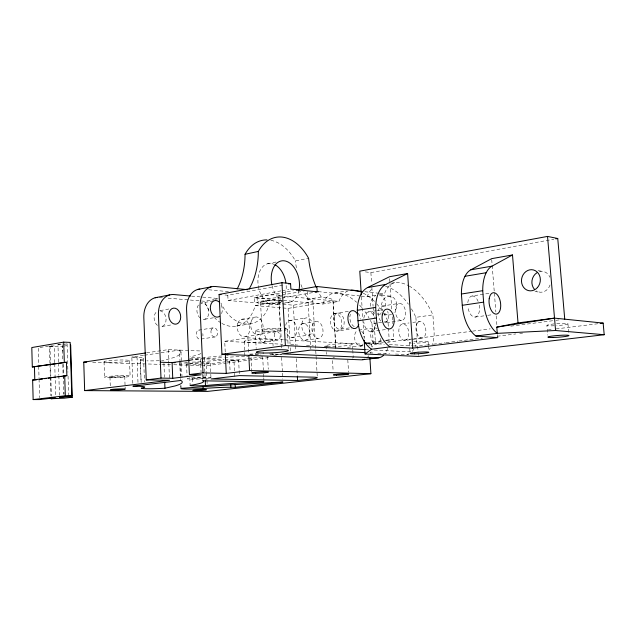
<?xml version="1.0" encoding="UTF-8"?>
<svg xmlns="http://www.w3.org/2000/svg" width="636" height="636" viewBox="0 0 636 636"><rect width="100%" height="100%" fill="white"/><g stroke="black" fill="none" stroke-linecap="round" stroke-linejoin="round"><path stroke-width="0.48" stroke-dasharray="3.18 2.39" d="M335.832 348.878L333.01 300.319A49.966 6.463 -3.1 0 0 321.236 297.02L307.482 299.373M379.644 294.667L384.438 293.872L385.36 291.542A29.844 17.49 81.2 0 1 400.744 282.94L401.801 283.06A68.593 40.307 82.5 0 1 408.312 285.58M361.304 296.114L367.179 296.726L368.117 294.42A29.471 17.601 81.2 0 1 372.935 287.981M281.001 298.173L254.591 302.8L254.328 297.712L322.794 304.056L338.94 301.392L339.894 299.127A28.874 17.768 81.3 0 1 348.154 290.851M322.794 304.056L323.764 301.822A28.525 17.848 81.3 0 1 339.521 293.419L340.594 293.522A65.548 41.117 82.7 0 1 356.645 302.275M141.168 382.149L140.31 359.698L141.701 359.396A25.559 2.234 -2.4 0 0 137.813 357.281L131.835 357.066L132.892 385.249M267.518 263.773L276.04 262.032M270.841 240.297A47.819 31.776 79.5 0 1 295.406 260.903L308.587 258.24M367.314 343.281L371.233 343.512L384.367 341.031M385.305 340.848L393.748 339.25L393.088 329.48M224.905 294.985L227.807 295.255L284.785 284.697M168.119 298.149L204.506 301.257L214.205 299.476M215.175 299.294L218.084 298.761M160.224 310.575L168.977 308.977M213.465 300.836L200.984 303.118A8.3 5.899 80 0 1 208.839 311.648A8.3 5.899 80 0 1 201.707 319.026M365.334 271.874L370.891 272.598L553.861 239.208M227.807 295.255L228.062 300.462L281.223 290.843M282.185 290.668L288.951 289.444M254.328 297.712L293.419 290.7M281.676 347.932L278.83 295.573L300.764 291.678M281.979 297.998L313.27 292.512M221.821 323.382A39.671 27.428 79.1 0 0 255.211 305.59L269.696 303.086L293.347 305.193L305.988 303.062A19.994 2.6 -3.2 0 0 308.007 299.278A62.05 38.565 79.1 0 1 303.809 291.415M334.997 292.942L346.334 290.994M391.53 283.211L396.3 282.392M276.962 304.398L290.278 302.124M161.989 326.475L171.744 324.829M204.8 319.248L213.458 317.785M54.712 362.727L54.235 345.984L49.974 345.809L38.224 347.789L38.693 365.382M58.472 362.051L57.963 344.466L62.662 343.671M49.958 363.45L49.497 346.779L54.235 345.984M57.963 344.466L62.225 344.648L67.082 343.83L68.871 344.418M255.211 305.59L288.1 308.404L332.93 300.947M63.552 346.183L68.887 345.3M367.179 296.726L375.812 295.295M241.449 319.32L254.877 317.125M198.567 330.156L213.187 327.81M236.759 326.03L251.331 323.716M289.245 320.56L305.55 318.008M334.115 313.532L349.458 311.227M382.093 306.067L399.297 303.372M368.443 311.926L376.146 310.742M377.116 310.591L382.896 309.7M467.81 302.641A10.661 5.748 81.2 0 1 472.103 295.971L489.497 293.291M215.334 336.889L200.69 339.123A4.619 3.307 81.2 0 1 196.341 335.061A4.619 3.307 81.2 0 1 199.426 330.052M302.307 323.7L315.607 321.673M261.674 333.94L276.223 331.761M245.528 336.69L258.979 334.679M146.638 352.821L168.254 349.625L201.445 351.008M225.231 351.978L224.723 341.27L247.929 337.835L283.37 339.799M143.513 355.357L131.835 357.066L137.034 357.241L138.091 385.313M144.491 355.214L179.527 350.094L180.028 361.852M370.311 320.305A65.548 41.117 82.7 0 1 371.996 323.7L377.641 322.881M378.579 322.746L383.277 322.07M384.216 321.935L387.976 321.387L388.358 327.166M411.428 308.842A67.742 40.561 82.5 0 1 415.88 317.348L432.909 314.876L434.046 330.776A22.793 13.094 81.8 0 1 432.353 344.203M340.801 329.146L349.347 327.914M401.737 320.433A8.618 5.048 81.2 0 1 395.528 308.206A8.618 5.048 81.2 0 1 404.202 307.077A8.618 5.048 81.2 0 1 401.737 320.433L384.494 322.921A8.514 5.08 81.2 0 0 387.698 311.322M291.67 337.549L309.478 335.005M336.651 331.11A8.952 5.621 81.3 0 0 340.713 318.119A8.952 5.621 81.3 0 0 330.871 317.459A8.952 5.621 81.3 0 0 336.651 331.11L351.724 328.955M262.891 342.518A4.373 2.949 81.7 0 0 265.125 336.142A4.373 2.949 81.7 0 0 259.965 335.872A4.373 2.949 81.7 0 0 262.891 342.518L278.218 340.34M402.334 323.907L409.004 322.961M412.812 322.42L419.474 321.474M358.791 330.124L375.192 327.802M304.684 340.316A8.459 5.486 81.6 0 0 308.722 327.985A8.459 5.486 81.6 0 0 299.119 327.445A8.459 5.486 81.6 0 0 304.684 340.316L318.016 338.455A8.546 5.47 81.6 0 0 322.015 326.014A8.546 5.47 81.6 0 0 312.435 325.449A8.546 5.47 81.6 0 0 318.016 338.455M371.225 331.539L385.718 329.528M475.195 317.07L486.802 315.448M487.772 315.313L492.614 314.645M189.687 360.191L200.435 358.728L201.04 371.973M367.306 342.725L381.998 340.793M385.909 340.284L393.748 339.25M262.064 356.899L233.969 360.58L229.572 360.429L230.129 371.925M273.695 355.373L281.446 354.355L268.193 353.799M225.939 361.725L210.325 363.776L179.932 362.838M226.917 361.598L238.627 360.063L239.351 374.636M173.708 364.746L206.326 365.7L225.939 363.148M226.917 363.021L269.092 357.543M347.55 347.351L363.172 345.324M383.357 342.725L375.51 343.742L373.841 318.056M387.276 342.216L412.772 338.909M413.75 338.781L471.602 331.269M472.58 331.141L490.229 328.844M510.819 326.173L554.942 320.441M555.92 320.313L560.825 319.677M360.151 346.159L362.989 345.793M368.673 345.054L376.25 344.076M404.703 340.427A8.363 4.897 81.9 0 0 407.597 327.786A8.363 4.897 81.9 0 0 399.098 328.16A8.363 4.897 81.9 0 0 404.703 340.427L421.875 338.209M413.742 345.92L417.661 346.143L425.516 345.165M426.494 345.038L432.385 344.307M433.362 344.187L445.144 342.725M446.122 342.605L457.904 341.142M458.882 341.015L482.438 338.09M497.153 336.261L515.804 333.94M519.723 333.455L522.673 333.089M548.184 329.917L551.126 329.551M556.039 328.939L599.215 323.573M407.08 354.411L408.988 354.18M202.224 357.671A14.199 1.24 -2.7 0 0 204.204 357.575L206.255 357.36A81.599 6.654 -2.9 0 1 223.848 355.786M201.938 361.701L204.395 361.455A23.373 1.908 -2.8 0 1 223.983 360.429M189.973 360.095L200.722 359.221M201.691 359.141L206.541 358.76A169.86 12.625 -3 0 1 223.872 357.512M49.497 346.779L62.662 346.326L62.805 351.223M92.649 362.385L160.852 364.372M161.846 364.404L172.714 364.722M189.679 358.346L223.944 359.547M224.921 359.586L238.627 360.063M369.921 352.853L372.879 352.988M377.8 353.219L389.606 353.775M395.513 354.053L405.355 354.522A22.514 13.181 81.9 0 0 408.741 353.918M365.326 349.585L369.27 349.784M374.207 350.038L410.721 351.867M224.723 341.27L282.837 344.251M290.708 344.656L297.592 345.014M306.449 345.467L313.333 345.817M284.356 339.855L363.124 344.235M367.155 343.273L384.335 344.243M389.232 344.521L412.764 345.865M159.27 297.386L163.198 297.728M191.531 296.13L218.076 298.491M228.062 300.462L254.591 302.8M380.408 314.256L377.609 314.009A9.556 7.616 -84.3 0 0 381.362 312.848M384.072 314.574L388.715 314.979M278.83 295.573L338.94 301.392M208.759 289.762L228.411 291.646M318.215 291.614L360.326 296.01M390.329 296.193L379.271 295.001A9.556 7.616 -84.3 0 1 384.764 308.547M364.857 291.733L378.563 293.228M379.541 293.339L384.438 293.872M534.948 291.534L539.662 292.155M538.056 270.642L542.754 271.389M359.579 305.113L362.393 308.277M376.703 303.857L378.372 305.765A66.343 40.927 82.6 0 1 382.546 311.513M556.723 323.668A10.542 0.978 -4.4 0 1 567.94 323.804L568.791 333.606M554.115 323.915A10.542 0.978 -4.4 0 0 546.912 325.394L547.731 335.148M491.723 259.639L492.113 264.576M492.192 265.562L494.299 292.218M494.379 293.204L495.857 311.966M496.167 315.909L496.947 325.783M497.646 334.671L497.805 336.643M428.123 341.627L428.33 344.545M428.394 345.515L428.743 350.388M415.88 317.348L416.978 333.057A22.514 13.181 81.9 0 1 415.228 346.334M417.661 346.143L418.059 351.764M418.122 352.702L418.321 355.508M409.377 342.804L410.045 352.519M389.685 278.679L389.948 282.591M390.011 283.569L391.712 308.969M392.237 316.784L392.698 323.621M388.429 328.128L389.001 336.794A22.061 13.316 81.9 0 1 388.699 344.14M370.891 272.598L371.591 283.465M371.853 287.416L373.07 306.194M373.133 307.18L373.777 317.062M371.996 323.7L372.982 338.932A21.799 13.388 82 0 1 372.513 347.057M371.233 343.512L371.48 347.312M361.415 296.789L362.798 318.469M362.862 319.455L363.991 337.199M352.431 344.426A13.292 1.208 -3.3 0 1 331.372 346.485A13.292 1.208 -3.3 0 1 333.908 344.259A13.292 1.208 -3.3 0 1 352.431 344.426L352.726 349.148M352.781 350.086L353.258 357.639A13.316 1.057 -3.3 0 1 350.762 358.291M347.789 359.817L348.56 372.211M333.01 300.319L335.919 348.441M332.501 360.572L333.137 371.066M326.014 345.714L326.355 351.382M326.411 352.328L326.522 354.22M312.84 300.582L317.324 377.665M307.498 291.471L310.821 349.092M293.347 305.193L295.565 344.823M295.621 345.809L295.899 350.762M296.336 358.688L297.282 375.534M288.1 308.404L290.064 343.901M290.286 347.844L290.612 353.759M287.234 329.194L288.291 348.536M278.942 301.385L280.476 329.583M281.605 357.329L282.408 372.179M282.464 373.173L282.789 379.112M272.772 340.061A14.334 1.415 -3 0 1 250.799 342.327A14.334 1.415 -3 0 1 251.84 339.823A14.334 1.415 -3 0 1 272.772 340.061L273.075 345.769M267.589 356.565L268.257 369.214M260.545 302.482L262.016 330.664M262.66 356.486L263.376 370.104M263.574 374L263.725 376.917M263.781 377.887L263.932 380.813M257.063 297.298L257.341 302.569M255.275 330.839L256.173 348.441M251.029 357.384L251.769 371.973M247.929 337.835L248.732 353.703M244.152 341.453L244.868 355.731M234.74 376.409L233.969 360.58L228.793 360.413A23.373 1.908 -2.8 0 0 225.653 360.413M210.293 363.132L211.025 378.969M206.326 365.7L206.597 371.631M206.644 372.617L206.954 379.541M207.002 380.527L207.137 383.492M205.945 377.856L206.032 379.835M204.204 357.575L205.213 379.756M203.154 374.819L203.472 381.687M202.487 374.087L202.789 380.813M192.207 378.539L192.422 383.492M189.774 377.546L190.116 385.36M186.555 364.301L187.095 376.854M180.934 351.947L182.127 379.867M180.067 362.83L180.648 377.609M180.743 378.507L180.823 380.471M180.982 385.432L181.109 388.365M179.734 362.226L180.314 375.884M180.735 385.639L180.815 387.586M168.254 349.625L168.786 362.48M168.826 363.474L169.478 379.302M163.937 363.434L164.501 377.315M143.585 358.314L144.499 382.021M140.23 359.968L141.089 382.363M129.537 360.588L130.11 376.091M124.728 376.361L125.085 386.147M125.117 387.125L125.189 389.081M109.964 377.084L110.274 385.901M104.042 361.836L104.574 377.355M67.082 343.83L67.933 372.203M68.052 376.115L68.609 394.702M63.179 363.943L63.497 374.707M63.528 375.685L63.616 378.619M64.021 392.317L64.077 394.272M62.225 344.648L62.694 360.525M62.813 364.492L63.099 374.413M63.131 375.407L63.687 394.256M58.504 363.029L58.838 374.755M58.87 375.733L59.434 395.274M54.736 363.713L55.666 396.212M49.974 345.809L50.832 376.44M50.864 377.426L51.389 396.204M49.99 364.428L50.316 376.194M50.347 377.172L50.864 395.799M38.717 366.352L39.035 378.078M39.058 379.056L39.551 397.627M269.696 303.086A40.148 27.372 79.1 0 1 247.404 324.114A40.148 27.372 79.1 0 1 220.891 302.982M220.962 322.873A39.671 27.428 79.1 0 1 214.634 317.777M208.95 310.432A39.671 27.428 79.1 0 1 204.506 301.257M202.789 333.638A4.619 3.307 81.2 0 1 202.892 336.007M282.44 300.327A20.877 13.865 79.4 0 1 258.741 288.14A20.877 13.865 79.4 0 1 273.909 264.274M286.176 285.596A20.877 13.865 79.4 0 1 283.807 298.141M179.527 350.094A224.246 19.939 -1.7 0 1 173.604 357.599L163.818 360.461A19.263 1.67 -2.5 0 1 161.568 360.596M224.802 357.448A169.86 12.625 -3 0 1 245.44 356.16M270.109 354.864A169.86 12.625 -3 0 1 281.446 354.355M200.976 361.757A18.261 1.534 -2.7 0 1 190.379 362.146M187.795 362.146A18.261 1.534 -2.7 0 1 185.474 362.099M226.511 355.58A81.599 6.654 -2.9 0 1 228.3 355.452M249.511 354.141A81.599 6.654 -2.9 0 1 256.03 353.831M200.912 353.505A97.912 8.848 -2.3 0 1 190.116 356.78M200.261 357.742A14.199 1.24 -2.7 0 1 189.933 357.488M159.302 360.699A19.263 1.67 -2.5 0 1 146.773 360.843M142.885 360.612A19.263 1.67 -2.5 0 1 140.31 359.698M298.936 290.429A21.099 13.825 79.4 0 1 284.833 302.156M282.98 301.456A21.099 13.825 79.4 0 1 272.041 285.556M302.132 287.583A62.05 38.565 79.1 0 1 300.9 284.427M296.392 267.772A62.05 38.565 79.1 0 1 295.406 260.903M321.236 297.02A62.654 38.414 79.1 0 1 318.111 291.312M324.153 346.374A50.236 4.428 -3.1 0 1 327.524 346.588M189.79 363.45A11.885 0.97 -2.7 0 1 207.67 362.663A11.885 0.97 -2.7 0 1 204.53 364.245M201.715 364.476A11.885 0.97 -2.7 0 1 190.267 364.794M188.32 364.69A11.885 0.97 -2.7 0 1 187.962 363.744M221.296 305.097A8.395 5.891 80 0 1 220.827 315.019M157.418 325.401A8.006 5.907 80 0 1 154.127 318.302A8.006 5.907 80 0 1 156.861 311.616M159.811 310.773A8.006 5.907 80 0 1 166.076 319.113A8.006 5.907 80 0 1 160.455 326.65M200.221 318.103A8.3 5.899 80 0 1 198.392 305.026M255.267 354.594A8.292 0.716 -3 0 1 260.911 354.236M271.914 353.783A14.358 1.24 -3 0 1 271.318 355.055M248.04 356.367A14.358 1.24 -3 0 1 246.649 356.263M249.996 354.538A14.358 1.24 -3 0 1 259.655 353.751M332.97 357.782A13.316 1.057 -3.3 0 1 334.512 357.631M210.588 377.84A11.909 0.819 -2.8 0 1 191.523 379.183A11.909 0.819 -2.8 0 1 193.924 377.697A11.909 0.819 -2.8 0 1 210.961 377.609M380.67 338.336A8.196 4.945 81.9 0 1 374.485 343.472A8.196 4.945 81.9 0 1 370.947 332.191A8.196 4.945 81.9 0 1 377.76 329.074M362.592 345.221A8.093 4.969 82 0 1 354.896 339.902L354.594 337.803A8.093 4.969 82 0 1 355.715 332.191L356.685 330.982A8.093 4.969 82 0 1 357.853 330.259M361.709 331.324A8.093 4.969 82 0 1 364.643 338.416M387.721 348.305A22.061 13.316 81.9 0 1 384.987 353.719M371.098 351.819A21.799 13.388 82 0 1 370.446 353.226M368.904 355.683A21.799 13.388 82 0 1 367.552 357.186M365.048 311.743A65.548 41.117 82.7 0 1 368.96 317.849M363.228 293.172A66.343 40.927 82.6 0 1 374.405 301.361M383.524 313.063A66.343 40.927 82.6 0 1 387.976 321.387M354.252 326.626A8.34 5.128 81.3 0 1 350.317 314.216M358.394 313.206A8.34 5.128 81.3 0 1 360.27 319.145M285.739 330.823A8.65 5.676 81.4 0 1 291.685 320.576A8.65 5.676 81.4 0 1 296.137 334.186A8.65 5.676 81.4 0 1 286.431 332.938M413.885 349.1A22.514 13.181 81.9 0 1 412.231 351.366M430.246 348.21A22.793 13.094 81.8 0 1 428.942 349.776M385.495 286.2A67.742 40.561 82.5 0 1 403.494 298.093L406.285 301.369A67.742 40.561 82.5 0 1 408.423 304.223M409.115 286.009A68.593 40.307 82.5 0 1 420.539 295.366L423.33 298.689A68.593 40.307 82.5 0 1 432.909 314.876M380.702 321.077A8.514 5.08 81.2 0 1 378.762 309.168A8.514 5.08 81.2 0 1 385.861 307.951M284.928 328.494A16.019 1.717 -3 0 1 285.564 330.116M281.979 330.807A16.019 1.717 -3 0 1 259.607 331.889A16.019 1.717 -3 0 1 260.029 329.464A16.019 1.717 -3 0 1 282.416 328.287M281.406 296.471A12.41 1.685 -3 0 1 262.199 298.395A12.41 1.685 -3 0 1 262.573 295.605A12.41 1.685 -3 0 1 281.525 295.629M281.192 301.941A12.418 1.63 -3 0 1 262.064 303.595A12.418 1.63 -3 0 1 262.422 300.979A12.418 1.63 -3 0 1 281.358 300.733M375.908 322.818A9.906 6.002 81.4 0 1 370.43 331.563A9.906 6.002 81.4 0 1 363.76 321.872M363.816 318.215A9.906 6.002 81.4 0 1 368.793 311.902A9.906 6.002 81.4 0 1 375.033 318.008M479.218 305.153A10.661 5.748 81.2 0 1 475.156 317.07A10.661 5.748 81.2 0 1 467.834 306.56M472.103 295.971A10.661 5.748 81.2 0 1 478.145 301.416M539.241 271.683A10.502 9.333 -78.3 0 1 549.902 277.232M550.061 284.96A10.502 9.333 -78.3 0 1 536.379 290.954M382.482 310.583A9.445 7.584 -84.3 0 1 384.907 297.91A9.445 7.584 -84.3 0 1 395.171 299.564A9.445 7.584 -84.3 0 1 394.026 312.451M391.545 314.335A9.445 7.584 -84.3 0 1 384.327 313.158M567.94 323.804A10.542 0.978 -4.4 0 1 556.762 325.632M554.195 325.775A10.542 0.978 -4.4 0 1 546.912 325.394M413.766 341.818A9.389 0.835 -3.7 0 1 425.874 341.214A9.389 0.835 -3.7 0 1 425.81 342.303A9.389 0.835 -3.7 0 1 413.678 343.233M411.15 343.178A9.389 0.835 -3.7 0 1 411.182 342.2M374.858 313.325A9.556 7.616 -84.3 0 1 371.384 309.565M370.462 306.258A9.556 7.616 -84.3 0 1 375.486 295.629M417.836 322.492L417.375 323.072A8.467 4.865 81.8 0 0 416.024 329.424L416.135 330.489A8.467 4.865 81.8 0 0 422.837 337.994A8.467 4.865 81.8 0 0 425.222 326.753A8.467 4.865 81.8 0 0 417.836 322.492M263.415 303.134L262.628 303.062A9.23 1.208 -3 0 1 263.487 301.361A9.23 1.208 -3 0 1 276.143 300.717L276.922 300.788A9.23 1.208 -3 0 1 275.992 302.482A9.23 1.208 -3 0 1 263.415 303.134M211.255 329.869A4.675 3.299 81.2 0 0 214.483 337A4.675 3.299 81.2 0 0 217.027 330.187A4.675 3.299 81.2 0 0 211.255 329.869M274.514 333.717A4.42 2.942 81.7 0 0 277.455 340.443A4.42 2.942 81.7 0 0 279.665 333.995A4.42 2.942 81.7 0 0 274.514 333.717M251.276 321.108A9.047 6.137 81.1 0 0 257.397 334.894A9.047 6.137 81.1 0 0 262.016 321.737A9.047 6.137 81.1 0 0 251.276 321.108M237.84 323.271A8.952 6.145 81.1 0 0 243.938 336.905A8.952 6.145 81.1 0 0 248.589 323.875A8.952 6.145 81.1 0 0 237.84 323.271M108.486 362.385A12.815 1.105 -2.4 0 0 129.37 360.882A12.815 1.105 -2.4 0 0 112.477 360.342A12.815 1.105 -2.4 0 0 108.486 362.385M112.564 377.339A7.417 0.541 -2.5 0 0 124.632 376.504A7.417 0.541 -2.5 0 0 114.83 376.321A7.417 0.541 -2.5 0 0 112.564 377.339M194.29 378.762A6.877 0.477 -2.8 0 0 205.738 377.991A6.877 0.477 -2.8 0 0 197.192 377.832A6.877 0.477 -2.8 0 0 194.29 378.762M109.018 377.784A12.839 0.938 -2.5 0 0 129.943 376.345A12.839 0.938 -2.5 0 0 113.033 376.019A12.839 0.938 -2.5 0 0 109.018 377.784M334.162 316.76A8.236 5.16 81.3 0 0 339.473 329.337A8.236 5.16 81.3 0 0 343.202 317.388A8.236 5.16 81.3 0 0 334.162 316.76M302.267 321.864A8.753 5.66 81.4 0 0 308.015 335.212A8.753 5.66 81.4 0 0 312.173 322.476A8.753 5.66 81.4 0 0 302.267 321.864M265.991 331.205A9.254 0.994 -3 0 0 280.46 329.71A9.254 0.994 -3 0 0 267.279 329.432A9.254 0.994 -3 0 0 265.991 331.205"/><path stroke-width="0.95" d="M364.182 340.157L365.064 354.006L371.607 349.212L390.019 346.89L412.772 348.123L497.877 337.629L475.919 336.046A31.585 16.91 81.3 0 1 462.261 305.304L461.41 294.015A31.355 16.782 81.1 0 1 464.805 276.628L465.814 274.808A31.355 16.782 81.1 0 1 470.855 269.791L491.652 258.653L512.497 254.964L518.022 322.921L496.788 327.135L497.28 333.351L475.919 336.046M518.022 322.921L554.513 318.127L603.143 323.088L604.2 334.719L555.578 330.513L497.28 333.351A32.038 16.719 81.2 0 1 483.63 302.132L482.74 290.676A31.808 16.592 81 0 1 486.023 273.067L487.017 271.222A31.808 16.592 81 0 1 491.978 266.158L512.497 254.964M371.607 349.212A29.367 17.689 81.5 0 1 357.989 320.798L357.321 310.288A29.153 17.554 81.2 0 1 367.624 287.544L385.861 284.403L407.612 273.528L412.772 348.123M367.624 287.544L389.55 276.724L407.612 273.528M237.164 288.983A70.787 49.934 76.5 0 0 245.059 254.289L258.343 251.427A48.32 31.697 79.5 0 1 308.587 258.24A62.654 38.414 79.1 0 0 316.338 287.536M155.128 297.759L169.693 294.921M197.748 289.452L211.16 286.844M364.46 359.213A21.799 13.388 82 0 1 361.017 359.817L221.94 354.3L219.094 294.452L281.931 282.678L290.58 283.624L290.89 289.094L317.181 291.829L316.871 286.494L296.352 290.175M288.649 283.982L290.58 283.624M564.744 319.169L557.748 238.5L547.524 236.417L359.785 271.159L361.288 294.818M555.8 238.85L557.748 238.5M164.955 388.222L174.797 386.004A225.057 14.469 -2 0 0 180.823 380.471L132.924 386.227L138.91 386.291A25.647 1.622 -2.5 0 1 142.79 387.777L141.391 388.008A19.326 1.208 -2.7 0 0 164.955 388.222L164.708 382.276M315.225 292.17L317.181 291.829M470.855 269.791L491.978 266.158M70.668 344.998L72.258 397.246L68.664 396.657L59.49 397.23L71.796 395.775L70.175 342.406L63.711 342.12L31.8 347.542L32.309 366.98L66.47 362.226L66.875 375.614L62.988 376.146M464.995 276.286L486.206 272.717M357.321 310.288L375.685 307.419A29.542 17.442 81.2 0 1 385.861 284.403M461.41 294.015L482.74 290.676M496.788 327.135L554.513 318.127M32.309 366.98L66.47 362.226M357.989 320.798L376.385 318.064A29.757 17.57 81.4 0 0 390.019 346.89M462.261 305.304L483.63 302.132M369.906 358.163L370.899 373.698L207.503 391.402L84.66 390.599L83.753 362.13L145.652 352.964M72.258 397.246L64.188 398.184L50.952 398.74L55.722 398.184L51.444 398.184L39.607 399.575L33.152 399.583L32.643 379.994L66.875 375.614M36.745 379.756L34.797 380.026L34.455 367.036M39.655 379.358L42.572 378.953M44.52 378.69L46.46 378.42M48.408 378.15L51.325 377.752M53.265 377.482L55.213 377.212M58.122 376.814L61.04 376.417M221.94 354.3L285.373 345.571L365.326 349.585M189.687 360.191L172.094 362.592L172.746 378.301L160.995 378.094L146.248 379.923L143.831 317.603A21.545 15.916 80 0 1 157.172 297.394M366.328 342.852L364.372 343.114L366.328 343.225M199.799 289.086A22.347 15.884 80 0 0 186.587 309.939L189.409 374.556L203.003 372.871L226.257 373.404L249.582 370.565L370.899 373.698M600.201 323.454L603.143 323.088M172.746 378.301L201.167 374.811L189.409 374.556M84.66 390.599L169.526 380.288L146.248 379.923M362.766 359.698L378.897 357.774M33.152 399.583L65.301 395.759L71.796 395.775M604.2 334.719L418.385 356.446L365.064 354.006M235.272 387.292L282.948 382.085A170.321 9.15 -3 0 0 207.805 386.37L181.109 388.365A18.317 1.113 -2.8 0 0 203.154 388.564L205.619 388.358A23.445 1.383 -2.9 0 1 230.081 387.245L235.272 387.292L235.129 384.327M297.561 380.487L310.352 379.088A20.169 1.296 -3.1 0 0 312.491 377.148L239.398 375.614L211.025 378.969L297.561 380.487L297.338 376.52M205.476 385.543L207.535 385.352A81.845 4.826 -3 0 1 263.98 381.783L202.789 380.813A98.246 6.424 -2.5 0 1 191.364 385.17L190.116 385.36A14.246 0.898 -2.8 0 0 205.476 385.543L205.261 380.718M32.643 379.994L34.082 380.018M83.753 362.13L86.719 362.218M160.351 362.226L175.035 362.687M365 352.614L310.877 350.062L281.994 353.862L377.148 357.885A22.061 13.316 81.9 0 0 383.651 355.246M190.546 296.042L173.835 294.555A21.815 15.908 80 0 0 158.436 314.987L160.995 378.094M219.094 294.452L221.034 294.627M247.682 289.714L215.294 286.494A22.594 15.868 80 0 0 200.046 307.522L203.003 372.871M316.871 286.494L361.916 291.415M547.524 236.417L555.578 330.513M375.685 307.419L376.385 318.064M281.931 282.678L285.373 345.571M248.835 355.691L249.582 370.565M230.733 384.375L230.876 387.245M225.327 353.926L226.257 373.404M203.067 386.648L203.154 388.564M63.711 342.12L64.308 362.162M64.705 375.574L65.301 395.759M274.816 264.687A20.877 13.865 79.4 0 1 285.906 282.933M271.842 284.65A21.099 13.825 79.4 0 1 285.19 260.967A21.099 13.825 79.4 0 1 298.936 290.429M245.059 254.289A47.819 31.776 79.5 0 1 267.009 239.899M258.343 251.427A71.582 49.87 76.6 0 1 249.05 289.157M219.666 316.243A8.395 5.891 80 0 1 212.003 313.818A8.395 5.891 80 0 1 211.494 303.11A8.395 5.891 80 0 1 218.983 301.885M358.768 324.463A9.071 5.589 81.3 0 1 350.508 326.387A9.071 5.589 81.3 0 1 349.275 312.753A9.071 5.589 81.3 0 1 357.901 314.844M359.125 291.487A66.343 40.927 82.6 0 0 356.637 290.779L355.564 290.668A28.874 17.768 81.3 0 0 351.056 290.175M534.542 289.42A10.502 9.333 -78.3 0 1 537.03 272.677M169.359 311.791A8.101 5.907 80 0 0 175.091 324.177A8.101 5.907 80 0 0 179.71 312.451A8.101 5.907 80 0 0 169.359 311.791M113.009 390.011A7.425 0.461 -2.5 0 0 125.101 389.208A7.425 0.461 -2.5 0 0 115.283 389.129A7.425 0.461 -2.5 0 0 113.009 390.011M194.815 390.599A6.885 0.405 -2.8 0 0 206.279 389.852A6.885 0.405 -2.8 0 0 197.724 389.781A6.885 0.405 -2.8 0 0 194.815 390.599M336.484 375.161A7.712 0.509 -3.2 0 0 348.671 374.119A7.712 0.509 -3.2 0 0 337.915 374.207A7.712 0.509 -3.2 0 0 336.484 375.161M255.688 373.268A8.308 0.588 -3 0 0 268.408 372.124A8.308 0.588 -3 0 0 256.244 372.211A8.308 0.588 -3 0 0 255.688 373.268M263.177 353.02A16.059 1.423 -3 0 0 288.354 350.651A16.059 1.423 -3 0 0 265.594 350.428A16.059 1.423 -3 0 0 263.177 353.02M553.089 337.478A10.558 0.882 -4.2 0 0 568.958 335.562A10.558 0.882 -4.2 0 0 553.24 335.935A10.558 0.882 -4.2 0 0 553.089 337.478M414.656 353.847A9.405 0.747 -3.6 0 0 428.879 352.328A9.405 0.747 -3.6 0 0 414.95 352.535A9.405 0.747 -3.6 0 0 414.656 353.847M489.195 298.729A10.82 5.684 81.2 0 0 496.478 314.105A10.82 5.684 81.2 0 0 498.95 297.394A10.82 5.684 81.2 0 0 489.195 298.729M537.428 287.575A10.637 9.389 -78.6 0 0 533.58 269.982A10.637 9.389 -78.6 0 0 521.743 283.266A10.637 9.389 -78.6 0 0 537.428 287.575M382.284 314.788A10.041 5.97 81.4 0 0 389.582 328.987A10.041 5.97 81.4 0 0 392.523 313.381A10.041 5.97 81.4 0 0 382.284 314.788"/></g></svg>
